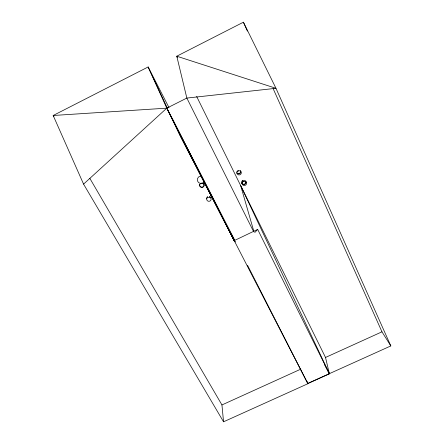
<?xml version="1.0" encoding="UTF-8"?>
<svg xmlns="http://www.w3.org/2000/svg" width="444" height="444" viewBox="0 0 444 444"><rect width="100%" height="100%" fill="white"/><g stroke="black" fill="none" stroke-linecap="round" stroke-linejoin="round"><path stroke-width="0.67" d="M254.739 232.595L257.67 229.409L329.398 373.837L307.809 383.583L247.574 265.368M307.254 381.785L307.903 383.716L223.543 421.8L83.566 184.116L166.805 108.153L186.846 98.069L275.979 88.306L390.82 345.926L307.759 383.427L307.32 382.14M200.394 183.344L201.437 183.233M238.656 170.768L237.612 170.879A2.22 2.159 -23.7 0 0 236.819 172.366M240.687 171.068A2.226 2.165 -23.9 0 1 237.224 173.26L236.918 173.16A2.226 2.165 -23.7 0 0 240.026 174.72A2.226 2.165 -23.7 0 0 240.815 171.34L239.86 170.701L237.695 171.112A2.22 2.159 -23.7 0 0 236.918 173.16L237.301 173.499A2.226 2.165 -23.8 0 0 240.776 171.301L240.309 170.729M209.657 197.158L207.487 197.563A2.209 2.126 -5.9 0 0 207.514 200.821A2.209 2.126 -5.9 0 0 210.839 200.205A2.209 2.126 -5.9 0 0 209.657 197.158L209.568 196.487A2.198 2.12 -5.9 0 1 210.994 198.091M243.889 181.441L242.851 181.557A2.203 2.131 -22.8 0 0 242.08 183.577L242.147 183.777M246.02 181.979L245.077 181.346L242.924 181.751A2.214 2.137 -22.8 0 0 242.618 184.782A2.214 2.137 -22.8 0 0 245.715 185.009A2.214 2.137 -22.8 0 0 246.02 181.979L245.532 181.407M177.389 57.443L176.779 56.205L275.979 88.306L243.412 22.2L176.779 56.205L186.846 98.069L253.702 231.812M83.566 184.116L53.18 115.49L148.146 66.966L166.805 108.153L234.171 240.52L232.578 236.691M231.363 234.21L234.171 240.52L166.805 108.153L53.18 115.49L53.879 116.689M257.67 229.409L234.199 240.637L235.653 241.974M329.398 373.837L325.519 357.459L381.968 331.823L390.82 345.926M223.543 421.8L221.95 404.945L300.827 369.125M242.08 183.577L242.452 183.91A2.209 2.137 -22.9 0 0 245.904 181.74M89.871 178.416L221.95 404.945M324.769 365.123L327.056 369.408M328.033 371.24L329.337 373.687L240.665 185.598L253.946 231.735M234.26 240.482L180.32 135.942L166.805 108.153L234.698 240.121M307.903 383.716L180.32 135.942L172.716 119.641M169.003 107.62L148.146 66.966L167.743 108.98M196.648 96.448L325.519 357.459M243.412 22.2L247.38 31.063M273.16 88.683L381.968 331.823M233.888 239.238L234.171 240.526M207.62 196.748L207.709 197.425M200.616 183.206L200.644 183.489M204.062 182.173A3.846 3.746 -1.3 0 1 203.33 182.839L200.466 183.483A3.846 3.746 -1.3 0 1 200.727 176.063M203.091 183.194A2.22 2.153 -2.1 0 1 203.774 186.025A2.22 2.153 -2.1 0 1 200.927 186.935A2.22 2.153 -2.1 0 1 199.75 184.266M206.671 198.89A2.198 2.12 -5.9 0 1 206.643 198.335M206.76 197.796A2.198 2.12 -5.9 0 1 207.404 196.886M200.91 183.322L200.422 183.633A2.22 2.153 -2.2 0 0 200.46 186.93A2.22 2.153 -2.2 0 0 203.807 186.314A2.22 2.153 -2.2 0 0 202.608 183.228L200.91 183.322M242.629 180.564L242.407 180.702A2.214 2.137 -22.8 0 0 242.108 183.738L242.524 184.11A2.214 2.137 -22.8 0 0 245.748 183.3A2.214 2.137 -22.8 0 0 244.583 180.303L242.629 180.564"/></g></svg>
